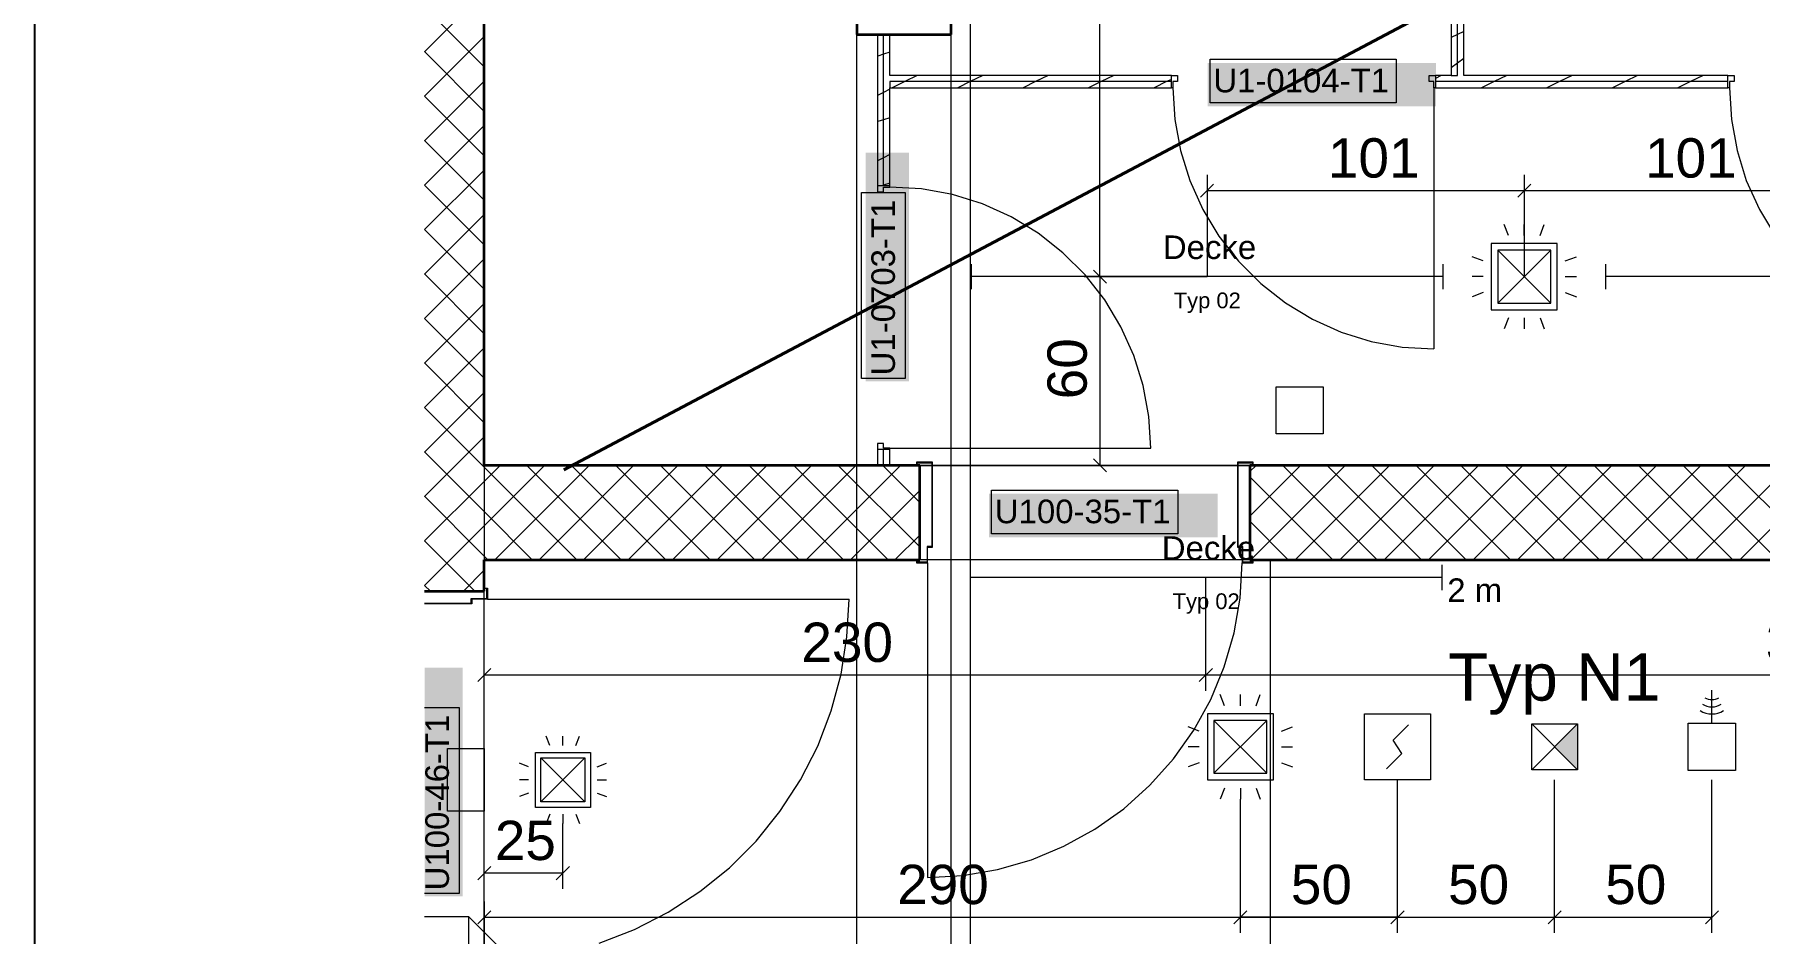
# Model space of a CAD drawing. Extents: x -1132 to 613, y -179 to 712.
# Drawn here: x -1132.4 to -1022.7, y 269.1 to 326.3 of the extents above; entities that cross this region are included whole.
import ezdxf
from ezdxf.lldxf.tags import DXFTag

# ---------------------------------------------------------------- set-up
doc = ezdxf.new("R2010")
doc.units = 0
doc.layers.get('0').update_dxf_attribs({"lineweight": 13})
for name, color, linetype, lineweight in [('A-DOOR-____-IDEN', 7, 'Continuous', 5), ('A-DOOR-____-OTLN', 7, 'Continuous', 9), ('A-DOOR-FRAM-MCUT', 7, 'Continuous', 9), ('A-DOOR-OPNG-OTLN', 7, 'Continuous', 9), ('A-FLOR-____-OTLN', 7, 'Continuous', 9), ('A-FLOR-____-OVHD', 7, 'Strichpunkt - Fein', 9), ('A-WALL-____-MCUT', 7, 'Continuous', 35), ('A-WALL-____-PATT', 7, 'Continuous', 35), ('A-WALL-FNSH-MCUT', 7, 'Continuous', 35), ('S-COLS-____-MCUT', 7, 'Continuous', 35), ('S-GRID-____-OTLN', 7, 'Continuous', 5)]:
    doc.layers.add(name, color=color, linetype=linetype, lineweight=lineweight)
for name, color, linetype, lineweight, true_color in [('EL01_VVV_Mass', 7, 'Continuous', 13, 0xb2b200), ('EL01_WAN_Brandmeldeanlagen', 7, 'Continuous', 13, 0xff8000), ('EL01_WAN_Feuwehrfunktantenne', 7, 'Continuous', 13, 0x993300), ('EL01_WAN_Leuchten', 7, 'Continuous', 13, 0x0080ff), ('EL01_WAN_Leuchtentyp', 7, 'Continuous', 13, 0x0099ff), ('EL01_WAN_Licht', 7, 'Continuous', 13, 0x0080ff), ('EL01_WAN_Notbeleuchtungen', 7, 'Continuous', 13, 0x009900), ('EL01_WAN_Notbeleuchtungentyp', 7, 'Continuous', 13, 0x009900), ('EL01_WAN_Sicherheit', 7, 'Continuous', 13, 0x804000), ('X_Geometrie', 3, 'Continuous', 50, 0x00ff00)]:
    doc.layers.add(name, color=color, linetype=linetype, lineweight=lineweight, true_color=true_color)
doc.styles.get("Standard").update_dxf_attribs({"font": 'arial.ttf'})
tags = doc.linetypes.add('_Rasterlinie_', pattern=[0.375, 0.2, -0.05, 0.075, -0.05]).pattern_tags.tags
tags[10:11] = [DXFTag(74, 4), DXFTag(75, 0), DXFTag(340, '0'), DXFTag(46, 1.0), DXFTag(50, 0.0), DXFTag(44, 0.0), DXFTag(45, 0.0)]
tags[8:9] = [DXFTag(74, 4), DXFTag(75, 0), DXFTag(340, '0'), DXFTag(46, 1.0), DXFTag(50, 0.0), DXFTag(44, 0.0), DXFTag(45, 0.0)]
tags[6:7] = [DXFTag(74, 4), DXFTag(75, 0), DXFTag(340, '0'), DXFTag(46, 1.0), DXFTag(50, 0.0), DXFTag(44, 0.0), DXFTag(45, 0.0)]
tags[4:5] = [DXFTag(74, 4), DXFTag(75, 0), DXFTag(340, '0'), DXFTag(46, 1.0), DXFTag(50, 0.0), DXFTag(44, 0.0), DXFTag(45, 0.0)]
tags = doc.linetypes.add('Grundrissdarstellung Sturz', pattern=[0.25, 0.15, -0.05, 0, -0.05]).pattern_tags.tags
tags[10:11] = [DXFTag(74, 4), DXFTag(75, 0), DXFTag(340, '0'), DXFTag(46, 1.0), DXFTag(50, 0.0), DXFTag(44, 0.0), DXFTag(45, 0.0)]
tags[8:9] = [DXFTag(74, 4), DXFTag(75, 0), DXFTag(340, '0'), DXFTag(46, 1.0), DXFTag(50, 0.0), DXFTag(44, 0.0), DXFTag(45, 0.0)]
tags[6:7] = [DXFTag(74, 4), DXFTag(75, 0), DXFTag(340, '0'), DXFTag(46, 1.0), DXFTag(50, 0.0), DXFTag(44, 0.0), DXFTag(45, 0.0)]
tags[4:5] = [DXFTag(74, 4), DXFTag(75, 0), DXFTag(340, '0'), DXFTag(46, 1.0), DXFTag(50, 0.0), DXFTag(44, 0.0), DXFTag(45, 0.0)]
tags = doc.linetypes.add('Strichpunkt - Fein', pattern=[0.2, 0.1, -0.05, 0, -0.05]).pattern_tags.tags
tags[10:11] = [DXFTag(74, 4), DXFTag(75, 0), DXFTag(340, '0'), DXFTag(46, 1.0), DXFTag(50, 0.0), DXFTag(44, 0.0), DXFTag(45, 0.0)]
tags[8:9] = [DXFTag(74, 4), DXFTag(75, 0), DXFTag(340, '0'), DXFTag(46, 1.0), DXFTag(50, 0.0), DXFTag(44, 0.0), DXFTag(45, 0.0)]
tags[6:7] = [DXFTag(74, 4), DXFTag(75, 0), DXFTag(340, '0'), DXFTag(46, 1.0), DXFTag(50, 0.0), DXFTag(44, 0.0), DXFTag(45, 0.0)]
tags[4:5] = [DXFTag(74, 4), DXFTag(75, 0), DXFTag(340, '0'), DXFTag(46, 1.0), DXFTag(50, 0.0), DXFTag(44, 0.0), DXFTag(45, 0.0)]

# ---------------------------------------------------------------- blocks, each defined once
blk = doc.blocks.new('Referenz-A0UNPDE96I', base_point=(-1115.89, -117.37))
at = {"layer": 'A-DOOR-____-IDEN', "color": 0, "linetype": 'Continuous', "ltscale": 0.13}
for p, q in [((-1057.64, 324.71), (-1045.8, 324.71)), ((-1057.64, 321.93), (-1057.64, 324.71)), ((-1045.8, 324.71), (-1045.8, 321.93)), ((-1045.8, 321.93), (-1057.64, 321.93)), ((-1079.81, 304.4), (-1079.81, 316.24)), ((-1079.81, 316.24), (-1077.03, 316.24)), ((-1077.03, 316.24), (-1077.03, 304.4)), ((-1077.03, 304.4), (-1079.81, 304.4)), ((-1071.54, 297.31), (-1059.7, 297.31)), ((-1071.54, 294.53), (-1071.54, 297.31)), ((-1059.7, 297.31), (-1059.7, 294.53)), ((-1059.7, 294.53), (-1071.54, 294.53)), ((-1107.61, 283.49), (-1105.4, 283.49)), ((-1105.4, 283.49), (-1105.4, 271.65)), ((-1105.4, 271.65), (-1107.61, 271.65))]:
    blk.add_line(p, q, dxfattribs=at)
at = {"layer": 'A-DOOR-____-IDEN', "color": 7, "linetype": 'Continuous', "ltscale": 0.13, "true_color": 0xffffff}
for points in [[(-1057.81, 321.71), (-1043.27, 321.71), (-1057.81, 324.47)], [(-1043.27, 321.71), (-1057.81, 324.47), (-1043.27, 324.47)], [(-1079.56, 304.23), (-1076.8, 304.23), (-1079.56, 318.77)], [(-1076.8, 304.23), (-1079.56, 318.77), (-1076.8, 318.77)], [(-1071.71, 294.31), (-1057.17, 294.31), (-1071.71, 297.07)], [(-1057.17, 294.31), (-1071.71, 297.07), (-1057.17, 297.07)], [(-1107.61, 271.48), (-1105.18, 271.48), (-1107.61, 286.02)], [(-1105.18, 271.48), (-1107.61, 286.02), (-1105.18, 286.02)]]:
    blk.add_solid(points, dxfattribs=at)
at = {"layer": 'A-DOOR-____-OTLN', "color": 0, "linetype": 'Grundrissdarstellung Sturz', "ltscale": 0.13}
for p, q in [((-1055.11, 298.88), (-1076.11, 298.88)), ((-1055.11, 292.88), (-1076.11, 292.88)), ((-1103.81, 266.88), (-1103.81, 290.88))]:
    blk.add_line(p, q, dxfattribs=at)
at = {"layer": 'A-DOOR-FRAM-MCUT', "color": 0, "linetype": 'Continuous', "ltscale": 0.13}
for p, q in [((-1060.11, 323.68), (-1059.71, 323.68)), ((-1059.71, 323.68), (-1059.71, 323.28)), ((-1043.71, 323.68), (-1043.31, 323.68)), ((-1043.71, 323.28), (-1043.71, 323.68)), ((-1024.71, 323.68), (-1024.31, 323.68)), ((-1024.31, 323.68), (-1024.31, 323.28)), ((-1060.01, 322.88), (-1060.11, 322.88)), ((-1060.01, 323.28), (-1060.01, 322.88)), ((-1059.71, 323.28), (-1060.01, 323.28)), ((-1043.41, 323.28), (-1043.71, 323.28)), ((-1043.41, 322.88), (-1043.41, 323.28)), ((-1043.31, 322.88), (-1043.41, 322.88)), ((-1024.61, 322.88), (-1024.71, 322.88)), ((-1024.61, 323.28), (-1024.61, 322.88)), ((-1024.31, 323.28), (-1024.61, 323.28)), ((-1078.81, 316.68), (-1078.81, 316.28)), ((-1078.81, 316.28), (-1078.41, 316.28)), ((-1078.41, 316.28), (-1078.41, 316.58)), ((-1078.41, 316.58), (-1078.01, 316.58)), ((-1078.01, 316.58), (-1078.01, 316.68)), ((-1078.41, 300.28), (-1078.81, 300.28)), ((-1078.81, 300.28), (-1078.81, 299.88)), ((-1078.41, 299.98), (-1078.41, 300.28)), ((-1078.01, 299.98), (-1078.41, 299.98)), ((-1078.01, 299.88), (-1078.01, 299.98)), ((-1075.31, 299.08), (-1076.31, 299.08)), ((-1076.31, 299.08), (-1076.31, 298.88)), ((-1076.27, 298.88), (-1076.27, 299.04)), ((-1076.27, 299.04), (-1075.35, 299.04)), ((-1075.35, 299.04), (-1075.35, 293.72)), ((-1075.31, 293.68), (-1075.31, 299.08)), ((-1054.91, 299.08), (-1055.91, 299.08)), ((-1055.91, 299.08), (-1055.91, 293.68)), ((-1055.87, 293.72), (-1055.87, 299.04)), ((-1055.87, 299.04), (-1054.95, 299.04)), ((-1054.95, 299.04), (-1054.95, 298.88)), ((-1054.91, 298.88), (-1054.91, 299.08)), ((-1075.35, 293.72), (-1075.65, 293.72)), ((-1075.65, 293.72), (-1075.65, 292.72)), ((-1075.61, 292.68), (-1075.61, 293.68)), ((-1075.61, 293.68), (-1075.31, 293.68)), ((-1055.91, 293.68), (-1055.61, 293.68)), ((-1055.57, 293.72), (-1055.87, 293.72)), ((-1055.61, 293.68), (-1055.61, 292.68)), ((-1055.57, 292.72), (-1055.57, 293.72)), ((-1076.31, 292.88), (-1076.31, 292.68)), ((-1076.31, 292.68), (-1075.61, 292.68)), ((-1076.27, 292.72), (-1076.27, 292.88)), ((-1075.65, 292.72), (-1076.27, 292.72)), ((-1055.61, 292.68), (-1054.91, 292.68)), ((-1054.95, 292.72), (-1055.57, 292.72)), ((-1054.95, 292.88), (-1054.95, 292.72)), ((-1054.91, 292.68), (-1054.91, 292.88)), ((-1103.81, 291.08), (-1103.61, 291.08)), ((-1103.65, 291.04), (-1103.81, 291.04)), ((-1103.65, 290.42), (-1103.65, 291.04)), ((-1103.61, 291.08), (-1103.61, 290.38)), ((-1107.61, 290.12), (-1104.65, 290.12)), ((-1104.61, 290.08), (-1107.61, 290.08)), ((-1104.65, 290.42), (-1103.65, 290.42)), ((-1104.65, 290.12), (-1104.65, 290.42)), ((-1104.61, 290.38), (-1104.61, 290.08)), ((-1103.61, 290.38), (-1104.61, 290.38))]:
    blk.add_line(p, q, dxfattribs=at)
at = {"layer": 'A-DOOR-OPNG-OTLN', "color": 0, "linetype": 'Continuous', "ltscale": 0.13}
for p, q in [((-1060.01, 322.88), (-1059.89, 320.88)), ((-1043.41, 322.88), (-1043.41, 306.28)), ((-1024.61, 322.88), (-1024.49, 320.88)), ((-1059.89, 320.88), (-1059.53, 318.91)), ((-1024.49, 320.88), (-1024.13, 318.91)), ((-1059.53, 318.91), (-1058.94, 316.99)), ((-1024.13, 318.91), (-1023.54, 316.99)), ((-1076.01, 316.46), (-1078.01, 316.58)), ((-1074.04, 316.1), (-1076.01, 316.46)), ((-1072.13, 315.5), (-1074.04, 316.1)), ((-1058.94, 316.99), (-1058.11, 315.16)), ((-1023.54, 316.99), (-1022.71, 315.16)), ((-1070.3, 314.68), (-1072.13, 315.5)), ((-1058.11, 315.16), (-1057.08, 313.45)), ((-1022.71, 315.16), (-1021.68, 313.45)), ((-1068.58, 313.64), (-1070.3, 314.68)), ((-1067.01, 312.4), (-1068.58, 313.64)), ((-1057.08, 313.45), (-1055.84, 311.87)), ((-1065.59, 310.99), (-1067.01, 312.4)), ((-1055.84, 311.87), (-1054.42, 310.45)), ((-1064.35, 309.41), (-1065.59, 310.99)), ((-1054.42, 310.45), (-1052.84, 309.22)), ((-1063.32, 307.69), (-1064.35, 309.41)), ((-1052.84, 309.22), (-1051.13, 308.18)), ((-1062.49, 305.86), (-1063.32, 307.69)), ((-1051.13, 308.18), (-1049.3, 307.36)), ((-1049.3, 307.36), (-1047.39, 306.76)), ((-1047.39, 306.76), (-1045.42, 306.4)), ((-1045.42, 306.4), (-1043.41, 306.28)), ((-1061.9, 303.95), (-1062.49, 305.86)), ((-1061.54, 301.98), (-1061.9, 303.95)), ((-1061.41, 299.98), (-1061.54, 301.98)), ((-1078.01, 299.98), (-1061.41, 299.98)), ((-1075.61, 292.68), (-1075.61, 272.68)), ((-1055.74, 290.44), (-1055.61, 292.68)), ((-1103.61, 290.38), (-1080.61, 290.38)), ((-1080.74, 287.97), (-1080.61, 290.38)), ((-1056.12, 288.23), (-1055.74, 290.44)), ((-1081.12, 285.6), (-1080.74, 287.97)), ((-1056.74, 286.07), (-1056.12, 288.23)), ((-1081.74, 283.27), (-1081.12, 285.6)), ((-1057.6, 284), (-1056.74, 286.07)), ((-1082.6, 281.02), (-1081.74, 283.27)), ((-1058.68, 282.04), (-1057.6, 284)), ((-1059.98, 280.21), (-1058.68, 282.04)), ((-1083.7, 278.88), (-1082.6, 281.02)), ((-1061.47, 278.54), (-1059.98, 280.21)), ((-1085.01, 276.86), (-1083.7, 278.88)), ((-1063.14, 277.04), (-1061.47, 278.54)), ((-1086.52, 274.99), (-1085.01, 276.86)), ((-1064.97, 275.74), (-1063.14, 277.04)), ((-1066.94, 274.66), (-1064.97, 275.74)), ((-1088.22, 273.29), (-1086.52, 274.99)), ((-1069.01, 273.8), (-1066.94, 274.66)), ((-1090.1, 271.77), (-1088.22, 273.29)), ((-1071.16, 273.18), (-1069.01, 273.8)), ((-1075.61, 272.68), (-1073.38, 272.8)), ((-1073.38, 272.8), (-1071.16, 273.18)), ((-1092.11, 270.46), (-1090.1, 271.77)), ((-1094.26, 269.37), (-1092.11, 270.46)), ((-1096.51, 268.5), (-1094.26, 269.37))]:
    blk.add_line(p, q, dxfattribs=at)
at = {"layer": 'A-FLOR-____-OTLN', "color": 0, "linetype": 'Continuous', "ltscale": 0.13}
for p, q in [((-1076.11, 298.88), (-1075.35, 298.88)), ((-1075.32, 298.88), (-1055.91, 298.88)), ((-1055.87, 298.88), (-1055.11, 298.88)), ((-1075.65, 292.88), (-1076.11, 292.88)), ((-1055.61, 292.88), (-1075.61, 292.88)), ((-1055.11, 292.88), (-1055.57, 292.88)), ((-1053.81, 264.88), (-1053.81, 292.88))]:
    blk.add_line(p, q, dxfattribs=at)
at = {"layer": 'A-FLOR-____-OVHD', "color": 0, "linetype": 'Strichpunkt - Fein', "ltscale": 0.13}
for p, q in [((-1074.11, 57.13), (-1074.11, 392.58)), ((-1074.11, 298.88), (-1074.11, 392.58)), ((-1072.91, 373.68), (-1072.91, -106.42)), ((-1074.11, 264.88), (-1074.11, 292.88))]:
    blk.add_line(p, q, dxfattribs=at)
at = {"layer": 'A-WALL-____-MCUT', "color": 0, "linetype": 'Continuous', "ltscale": 0.35}
for p, q in [((-1103.81, 298.88), (-1103.81, 367.68)), ((-1076.11, 298.88), (-1103.81, 298.88)), ((-1076.11, 292.88), (-1076.11, 298.88)), ((-971.51, 298.88), (-1055.11, 298.88)), ((-1055.11, 298.88), (-1055.11, 292.88)), ((-1103.81, 292.88), (-1076.11, 292.88)), ((-1103.81, 290.88), (-1103.81, 292.88)), ((-1055.11, 292.88), (-775.31, 292.88)), ((-1107.61, 290.88), (-1103.81, 290.88))]:
    blk.add_line(p, q, dxfattribs=at)
at = {"layer": 'A-WALL-____-MCUT', "color": 0, "linetype": 'Continuous', "lineweight": 9, "ltscale": 0.13}
for p, q in [((-1041.91, 323.68), (-1041.91, 367.68)), ((-1078.41, 316.68), (-1078.41, 326.28)), ((-1042.31, 323.68), (-1041.91, 323.68)), ((-1060.11, 323.28), (-1078.01, 323.28)), ((-1078.01, 323.28), (-1078.01, 322.88)), ((-1024.71, 323.28), (-1043.31, 323.28)), ((-1078.41, 298.88), (-1078.41, 299.88)), ((-1103.81, 298.88), (-1103.81, 292.88))]:
    blk.add_line(p, q, dxfattribs=at)
at = {"layer": 'A-WALL-____-PATT', "color": 0, "linetype": 'Continuous', "lineweight": 9, "ltscale": 0.13}
for p, q in [((-1107.61, 325.18), (-1103.81, 328.98)), ((-1103.81, 324.22), (-1107.61, 328.02)), ((-1107.61, 322.35), (-1103.81, 326.15)), ((-1041.91, 326.28), (-1042.31, 326.08)), ((-1041.51, 326.48), (-1041.91, 326.28)), ((-1103.81, 321.39), (-1107.61, 325.19)), ((-1078.41, 325.02), (-1078.77, 324.91)), ((-1078.01, 325.16), (-1078.41, 325.02)), ((-1076.27, 323.68), (-1077.07, 323.28)), ((-1076.28, 323.68), (-1076.33, 323.64)), ((-1072.1, 323.68), (-1072.9, 323.28)), ((-1072.11, 323.68), (-1072.17, 323.64)), ((-1067.94, 323.68), (-1068.74, 323.28)), ((-1067.95, 323.68), (-1068, 323.64)), ((-1063.77, 323.68), (-1064.57, 323.28)), ((-1063.78, 323.68), (-1063.84, 323.64)), ((-1042.95, 323.68), (-1043.31, 323.49)), ((-1042.96, 323.68), (-1043.01, 323.64)), ((-1041.91, 324.46), (-1042.31, 324.16)), ((-1041.51, 324.76), (-1041.91, 324.46)), ((-1038.78, 323.68), (-1039.58, 323.28)), ((-1038.79, 323.68), (-1038.84, 323.64)), ((-1034.62, 323.68), (-1035.42, 323.28)), ((-1034.63, 323.68), (-1034.68, 323.64)), ((-1030.45, 323.68), (-1031.25, 323.28)), ((-1030.46, 323.68), (-1030.51, 323.64)), ((-1026.29, 323.68), (-1027.09, 323.28)), ((-1026.3, 323.68), (-1026.35, 323.64)), ((-1107.61, 319.52), (-1103.81, 323.32)), ((-1078.41, 322.6), (-1078.81, 322.4)), ((-1078.01, 322.8), (-1078.41, 322.6)), ((-1077.07, 323.28), (-1077.87, 322.88)), ((-1072.9, 323.28), (-1073.7, 322.88)), ((-1068.74, 323.28), (-1069.54, 322.88)), ((-1064.57, 323.28), (-1065.37, 322.88)), ((-1060.41, 323.28), (-1061.21, 322.88)), ((-1060.11, 323.42), (-1060.41, 323.28)), ((-1039.58, 323.28), (-1040.38, 322.88)), ((-1035.42, 323.28), (-1036.22, 322.88)), ((-1031.25, 323.28), (-1032.05, 322.88)), ((-1027.09, 323.28), (-1027.89, 322.88)), ((-1103.81, 318.56), (-1107.61, 322.36)), ((-1107.61, 316.69), (-1103.81, 320.49)), ((-1078.41, 320.86), (-1078.77, 320.74)), ((-1078.01, 320.99), (-1078.41, 320.86)), ((-1103.81, 315.74), (-1107.61, 319.53)), ((-1078.41, 318.44), (-1078.81, 318.24)), ((-1078.01, 318.64), (-1078.41, 318.44)), ((-1107.61, 313.87), (-1103.81, 317.66)), ((-1103.81, 312.91), (-1107.61, 316.7)), ((-1078.41, 316.69), (-1078.46, 316.68)), ((-1078.01, 316.83), (-1078.41, 316.69)), ((-1107.61, 311.04), (-1103.81, 314.83)), ((-1103.81, 310.08), (-1107.61, 313.88)), ((-1107.61, 308.21), (-1103.81, 312.01)), ((-1103.81, 307.25), (-1107.61, 311.05)), ((-1107.61, 305.38), (-1103.81, 309.18)), ((-1103.81, 304.42), (-1107.61, 308.22)), ((-1107.61, 302.55), (-1103.81, 306.35)), ((-1103.81, 301.59), (-1107.61, 305.39)), ((-1107.61, 299.72), (-1103.81, 303.52)), ((-1103.81, 298.76), (-1107.61, 302.56)), ((-1107.61, 296.89), (-1103.81, 300.69)), ((-1103.81, 295.94), (-1107.61, 299.73)), ((-1103.81, 297.86), (-1102.8, 298.88)), ((-1103.81, 295.04), (-1099.97, 298.88)), ((-1097.93, 292.88), (-1103.81, 298.76)), ((-1103.14, 292.88), (-1097.14, 298.88)), ((-1095.1, 292.88), (-1101.1, 298.88)), ((-1100.31, 292.88), (-1094.31, 298.88)), ((-1092.27, 292.88), (-1098.27, 298.88)), ((-1097.49, 292.88), (-1091.49, 298.88)), ((-1089.44, 292.88), (-1095.44, 298.88)), ((-1094.66, 292.88), (-1088.66, 298.88)), ((-1086.61, 292.88), (-1092.61, 298.88)), ((-1091.83, 292.88), (-1085.83, 298.88)), ((-1083.79, 292.88), (-1089.79, 298.88)), ((-1089, 292.88), (-1083, 298.88)), ((-1080.96, 292.88), (-1086.96, 298.88)), ((-1086.17, 292.88), (-1080.17, 298.88)), ((-1078.13, 292.88), (-1084.13, 298.88)), ((-1083.34, 292.88), (-1077.34, 298.88)), ((-1076.11, 293.69), (-1081.3, 298.88)), ((-1076.11, 296.52), (-1078.47, 298.88)), ((-1055.11, 298.48), (-1054.72, 298.88)), ((-1055.11, 295.65), (-1051.89, 298.88)), ((-1055.06, 292.88), (-1049.06, 298.88)), ((-1047.02, 292.88), (-1053.02, 298.88)), ((-1052.23, 292.88), (-1046.23, 298.88)), ((-1044.19, 292.88), (-1050.19, 298.88)), ((-1049.4, 292.88), (-1043.4, 298.88)), ((-1041.36, 292.88), (-1047.36, 298.88)), ((-1046.57, 292.88), (-1040.57, 298.88)), ((-1038.53, 292.88), (-1044.53, 298.88)), ((-1043.75, 292.88), (-1037.75, 298.88)), ((-1035.7, 292.88), (-1041.7, 298.88)), ((-1040.92, 292.88), (-1034.92, 298.88)), ((-1032.87, 292.88), (-1038.87, 298.88)), ((-1038.09, 292.88), (-1032.09, 298.88)), ((-1030.05, 292.88), (-1036.05, 298.88)), ((-1035.26, 292.88), (-1029.26, 298.88)), ((-1027.22, 292.88), (-1033.22, 298.88)), ((-1032.43, 292.88), (-1026.43, 298.88)), ((-1024.39, 292.88), (-1030.39, 298.88)), ((-1029.6, 292.88), (-1023.6, 298.88)), ((-1021.56, 292.88), (-1027.56, 298.88)), ((-1026.78, 292.88), (-1020.78, 298.88)), ((-1018.73, 292.88), (-1024.73, 298.88)), ((-1023.95, 292.88), (-1017.95, 298.88)), ((-1107.61, 294.07), (-1103.81, 297.86)), ((-1049.84, 292.88), (-1055.11, 298.15)), ((-1103.81, 293.11), (-1107.61, 296.91)), ((-1080.52, 292.88), (-1076.11, 297.28)), ((-1100.76, 292.88), (-1103.81, 295.94)), ((-1052.67, 292.88), (-1055.11, 295.32)), ((-1107.61, 291.24), (-1103.81, 295.04)), ((-1104.41, 290.88), (-1107.61, 294.08)), ((-1077.69, 292.88), (-1076.11, 294.45)), ((-1103.59, 292.88), (-1103.81, 293.11)), ((-1105.14, 290.88), (-1103.81, 292.21)), ((-1107.24, 290.88), (-1107.61, 291.25))]:
    blk.add_line(p, q, dxfattribs=at)
at = {"layer": 'A-WALL-FNSH-MCUT', "color": 0, "linetype": 'Continuous', "lineweight": 9, "ltscale": 0.13}
for p, q in [((-1042.31, 367.68), (-1042.31, 323.68)), ((-1041.51, 323.68), (-1041.51, 367.68)), ((-1078.81, 326.28), (-1078.81, 316.68)), ((-1078.01, 326.28), (-1078.81, 326.28)), ((-1078.01, 323.68), (-1078.01, 326.28)), ((-1060.11, 323.68), (-1078.01, 323.68)), ((-1060.11, 322.88), (-1060.11, 323.68)), ((-1042.31, 323.68), (-1043.31, 323.68)), ((-1043.31, 323.68), (-1043.31, 322.88)), ((-1024.71, 323.68), (-1041.51, 323.68)), ((-1024.71, 322.88), (-1024.71, 323.68)), ((-1078.01, 322.88), (-1060.11, 322.88)), ((-1078.01, 316.68), (-1078.01, 322.88)), ((-1043.31, 322.88), (-1024.71, 322.88)), ((-1078.81, 316.68), (-1078.01, 316.68)), ((-1078.81, 299.88), (-1078.81, 298.88)), ((-1078.01, 299.88), (-1078.81, 299.88)), ((-1078.01, 298.88), (-1078.01, 299.88))]:
    blk.add_line(p, q, dxfattribs=at)
at = {"layer": 'S-COLS-____-MCUT', "color": 0, "linetype": 'Continuous', "ltscale": 0.35}
for p, q in [((-1080.11, 336.48), (-1080.11, 326.28)), ((-1074.11, 326.28), (-1074.11, 336.48)), ((-1080.11, 326.28), (-1074.11, 326.28))]:
    blk.add_line(p, q, dxfattribs=at)
at = {"layer": 'S-GRID-____-OTLN', "color": 0, "linetype": '_Rasterlinie_', "ltscale": 0.13}
blk.add_line((-1080.11, -113.6), (-1080.11, 631.48), dxfattribs=at)
at = {"layer": 'X_Geometrie', "color": 0, "linetype": 'Continuous', "ltscale": 0.5}
blk.add_line((-1098.75, 298.6), (-969.47, 367.04), dxfattribs=at)
at = {"layer": 'A-DOOR-____-IDEN', "color": 0, "linetype": 'Continuous', "ltscale": 0.13, "char_height": 1.5, "attachment_point": 1}
for s, insert in [('{\\fArial;U1-0104-T1}', (-1057.44, 324.1)), ('{\\fArial;U100-35-T1}', (-1071.34, 296.7))]:
    blk.add_mtext(s, dxfattribs=dict(at, insert=insert))
at = {"layer": 'A-DOOR-____-IDEN', "color": 0, "linetype": 'Continuous', "ltscale": 0.13, "char_height": 1.5, "attachment_point": 1, "rotation": 90}
for s, insert in [('{\\fArial;U1-0703-T1}', (-1079.19, 304.6)), ('{\\fArial;U100-46-T1}', (-1107.56, 271.85))]:
    blk.add_mtext(s, dxfattribs=dict(at, insert=insert))
blk = doc.blocks.new('Abzweigdose rechteckig (multi) UP-A0UNPDYN6I', base_point=(-1106.15, 276.88))
at = {"color": 0, "lineweight": -2}
for p, q in [((-1106.15, 280.88), (-1103.81, 280.88)), ((-1106.15, 276.88), (-1106.15, 280.88)), ((-1103.81, 280.88), (-1103.81, 276.88)), ((-1103.81, 276.88), (-1106.15, 276.88))]:
    blk.add_line(p, q, dxfattribs=at)
blk = doc.blocks.new('Funkempfänger-A0UNPE0T6I', base_point=(-1027.23, 279.48))
at = {"color": 0, "lineweight": -2}
for p, q in [((-1025.73, 282.48), (-1025.73, 284.58)), ((-1026.48, 283.28), (-1026.3, 283.19)), ((-1026.33, 283.69), (-1026.19, 283.62)), ((-1026.3, 283.19), (-1026.12, 283.12)), ((-1026.19, 283.62), (-1026.04, 283.57)), ((-1026.17, 284.1), (-1026.07, 284.05)), ((-1026.12, 283.12), (-1025.92, 283.08)), ((-1026.07, 284.05), (-1025.96, 284.01)), ((-1026.04, 283.57), (-1025.88, 283.53)), ((-1025.96, 284.01), (-1025.84, 283.99)), ((-1025.92, 283.08), (-1025.73, 283.07)), ((-1025.88, 283.53), (-1025.73, 283.52)), ((-1025.84, 283.99), (-1025.73, 283.98)), ((-1025.73, 283.98), (-1025.61, 283.99)), ((-1025.73, 283.52), (-1025.57, 283.53)), ((-1025.73, 283.07), (-1025.53, 283.08)), ((-1025.61, 283.99), (-1025.49, 284.01)), ((-1025.57, 283.53), (-1025.42, 283.57)), ((-1025.53, 283.08), (-1025.34, 283.12)), ((-1025.49, 284.01), (-1025.38, 284.05)), ((-1025.42, 283.57), (-1025.27, 283.62)), ((-1025.38, 284.05), (-1025.28, 284.1)), ((-1025.34, 283.12), (-1025.15, 283.19)), ((-1025.27, 283.62), (-1025.13, 283.69)), ((-1025.15, 283.19), (-1024.98, 283.28)), ((-1027.23, 279.48), (-1027.23, 282.48)), ((-1027.23, 282.48), (-1024.23, 282.48)), ((-1024.23, 282.48), (-1024.23, 279.48)), ((-1024.23, 279.48), (-1027.23, 279.48))]:
    blk.add_line(p, q, dxfattribs=at)
blk = doc.blocks.new('Maß-A0UNPE5Z6I', base_point=(-1056.14, 269.15))
at = {"color": 0, "lineweight": -2}
for p, q in [((-1045.73, 269.15), (-1045.73, 278.88)), ((-1055.72, 269.15), (-1055.72, 277.66)), ((-1056.14, 269.73), (-1055.31, 270.56)), ((-1045.73, 270.15), (-1055.72, 270.15)), ((-1046.14, 269.73), (-1045.31, 270.56))]:
    blk.add_line(p, q, dxfattribs=at)
at = {"color": 0, "lineweight": -2, "insert": (-1052.51, 273.48), "char_height": 2.5, "attachment_point": 1}
blk.add_mtext('{\\fArial;50}', dxfattribs=at)
blk = doc.blocks.new('Maß-A0UNPE7T6I', base_point=(-1104.23, 284.55))
at = {"color": 0, "lineweight": -2}
for p, q in [((-1103.81, 284.55), (-1103.81, 292.88)), ((-1057.91, 284.55), (-1057.91, 291.75)), ((-1103.4, 285.96), (-1104.23, 285.13)), ((-1103.81, 285.55), (-1057.91, 285.55)), ((-1057.5, 285.96), (-1058.33, 285.13))]:
    blk.add_line(p, q, dxfattribs=at)
at = {"color": 0, "lineweight": -2, "insert": (-1083.64, 288.88), "char_height": 2.5, "attachment_point": 1}
blk.add_mtext('{\\fArial;230}', dxfattribs=at)
blk = doc.blocks.new('Bewegungsmelder UP-A0UNPE876I', base_point=(-1040.98, 307.56))
at = {"color": 0, "lineweight": -2}
for p, q in [((-1038.67, 313.49), (-1038.94, 314.2)), ((-1037.66, 313.49), (-1037.66, 314.2)), ((-1036.66, 313.49), (-1036.39, 314.2)), ((-1039.76, 312.98), (-1039.76, 308.78)), ((-1035.56, 312.98), (-1039.76, 312.98)), ((-1035.56, 308.78), (-1035.56, 312.98)), ((-1040.28, 311.88), (-1040.98, 312.15)), ((-1039.34, 312.56), (-1039.34, 309.2)), ((-1035.98, 312.56), (-1039.34, 312.56)), ((-1035.98, 309.2), (-1039.34, 312.56)), ((-1039.34, 309.2), (-1035.98, 312.56)), ((-1035.98, 309.2), (-1035.98, 312.56)), ((-1035.05, 311.88), (-1034.34, 312.15)), ((-1040.28, 310.88), (-1040.98, 310.88)), ((-1035.05, 310.88), (-1034.34, 310.88)), ((-1040.28, 309.87), (-1040.98, 309.6)), ((-1035.05, 309.87), (-1034.34, 309.6)), ((-1039.76, 308.78), (-1035.56, 308.78)), ((-1039.34, 309.2), (-1035.98, 309.2)), ((-1038.67, 308.26), (-1038.94, 307.56)), ((-1037.66, 308.26), (-1037.66, 307.56)), ((-1036.66, 308.26), (-1036.39, 307.56))]:
    blk.add_line(p, q, dxfattribs=at)
blk = doc.blocks.new('LED-Langfeldleuchte 37W-A0UNPED76I', base_point=(-1032.49, 310.08))
at = {"color": 0, "lineweight": -2}
for p, q in [((-1032.49, 311.68), (-1032.49, 310.08)), ((-1002.49, 311.68), (-1002.49, 310.08)), ((-1002.49, 310.88), (-1032.49, 310.88))]:
    blk.add_line(p, q, dxfattribs=at)
blk = doc.blocks.new('LED-Langfeldleuchte 37W-A0UNPEEN6I', base_point=(-1072.84, 310.08))
at = {"color": 0, "lineweight": -2}
for p, q in [((-1072.84, 311.68), (-1072.84, 310.08)), ((-1042.84, 311.68), (-1042.84, 310.08)), ((-1042.84, 310.88), (-1072.84, 310.88))]:
    blk.add_line(p, q, dxfattribs=at)
blk = doc.blocks.new('Bemerkung 1-A0UNPEEP6I', base_point=(-1059.96, 308.87))
at = {"color": 0, "lineweight": -2, "insert": (-1059.96, 309.87), "char_height": 1, "attachment_point": 1}
blk.add_mtext('{\\fArial;Typ 02}', dxfattribs=at)
blk = doc.blocks.new('Absolute Höhe-A0UNPEER6I', base_point=(-1060.65, 312))
at = {"color": 0, "lineweight": -2, "insert": (-1060.65, 313.5), "char_height": 1.5, "attachment_point": 1}
blk.add_mtext('{\\fArial;Decke}', dxfattribs=at)
blk = doc.blocks.new('Maß-A0UNPEMF6I', base_point=(-1036.14, 269.15))
at = {"color": 0, "lineweight": -2}
for p, q in [((-1035.73, 269.15), (-1035.73, 278.88)), ((-1025.73, 269.15), (-1025.73, 278.88)), ((-1035.31, 270.56), (-1036.14, 269.73)), ((-1035.73, 270.15), (-1025.73, 270.15)), ((-1025.31, 270.56), (-1026.14, 269.73))]:
    blk.add_line(p, q, dxfattribs=at)
at = {"color": 0, "lineweight": -2, "insert": (-1032.51, 273.48), "char_height": 2.5, "attachment_point": 1}
blk.add_mtext('{\\fArial;50}', dxfattribs=at)
blk = doc.blocks.new('Notleuchte eckig-A0UNPEML6I', base_point=(-1037.19, 279.52))
at = {"color": 0, "lineweight": -2}
for p, q in [((-1037.19, 282.44), (-1034.27, 279.52)), ((-1037.19, 279.52), (-1034.27, 282.44)), ((-1037.19, 279.52), (-1037.19, 282.44)), ((-1037.19, 282.44), (-1034.27, 282.44)), ((-1034.27, 282.44), (-1034.27, 279.52)), ((-1034.27, 279.52), (-1037.19, 279.52))]:
    blk.add_line(p, q, dxfattribs=at)
for points in [[(-1034.27, 280.98), (-1035.73, 280.98), (-1034.27, 282.44)], [(-1034.27, 279.52), (-1034.27, 280.98), (-1035.73, 280.98)]]:
    blk.add_solid(points, dxfattribs=at)
blk = doc.blocks.new('Bemerkung 1-A0UNPEMN6I', base_point=(-1042.51, 283.92))
at = {"color": 0, "lineweight": -2, "insert": (-1042.51, 286.92), "char_height": 3, "attachment_point": 1}
blk.add_mtext('{\\fArial;Typ N1}', dxfattribs=at)
blk = doc.blocks.new('Maß-A0UNPEN76I', base_point=(-1104.23, 271.95))
at = {"color": 0, "lineweight": -2}
for p, q in [((-1103.81, 271.95), (-1103.81, 280.88)), ((-1098.81, 271.95), (-1098.81, 276.11)), ((-1103.4, 273.36), (-1104.23, 272.53)), ((-1098.4, 273.36), (-1099.23, 272.53)), ((-1098.81, 272.95), (-1103.81, 272.95))]:
    blk.add_line(p, q, dxfattribs=at)
at = {"color": 0, "lineweight": -2, "insert": (-1103.14, 276.28), "char_height": 2.5, "attachment_point": 1}
blk.add_mtext('{\\fArial;25}', dxfattribs=at)
blk = doc.blocks.new('Maß-A0UNPES16I', base_point=(-1104.23, 264.88))
at = {"color": 0, "lineweight": -2}
for p, q in [((-1045.72, 269.15), (-1045.72, 278.88)), ((-1103.81, 271.15), (-1103.81, 264.88)), ((-1103.4, 270.56), (-1104.23, 269.73)), ((-1103.81, 270.15), (-1045.72, 270.15)), ((-1045.31, 270.56), (-1046.14, 269.73))]:
    blk.add_line(p, q, dxfattribs=at)
at = {"color": 0, "lineweight": -2, "insert": (-1077.55, 273.48), "char_height": 2.5, "attachment_point": 1}
blk.add_mtext('{\\fArial;290}', dxfattribs=at)
blk = doc.blocks.new('Maß-A0UNPET76I', base_point=(-1103.81, 310.46))
at = {"color": 0, "lineweight": -2}
for p, q in [((-1063.65, 367.68), (-1103.81, 367.68)), ((-1065.07, 368.09), (-1064.24, 367.26)), ((-1064.65, 310.88), (-1064.65, 367.68)), ((-1065.65, 310.88), (-1057.84, 310.88)), ((-1065.07, 311.29), (-1064.24, 310.46))]:
    blk.add_line(p, q, dxfattribs=at)
at = {"color": 0, "lineweight": -2, "insert": (-1067.99, 336.5), "char_height": 2.5, "attachment_point": 1, "rotation": 90}
blk.add_mtext('{\\fArial;284}', dxfattribs=at)
blk = doc.blocks.new('Maß-A0UNPEX96I', base_point=(-1058.25, 310.88))
at = {"color": 0, "lineweight": -2}
for p, q in [((-1057.84, 317.35), (-1057.84, 310.88)), ((-1037.66, 317.35), (-1037.66, 310.88)), ((-1057.42, 316.76), (-1058.25, 315.93)), ((-1057.84, 316.35), (-1037.66, 316.35)), ((-1037.25, 316.76), (-1038.08, 315.93))]:
    blk.add_line(p, q, dxfattribs=at)
at = {"color": 0, "lineweight": -2, "insert": (-1050.15, 319.68), "char_height": 2.5, "attachment_point": 1}
blk.add_mtext('{\\fArial;101}', dxfattribs=at)
blk = doc.blocks.new('Bewegungsmelder UP-A0UNPEXH6I', base_point=(-1101.58, 276.11))
at = {"color": 0, "lineweight": -2}
for p, q in [((-1099.65, 281.06), (-1099.88, 281.65)), ((-1098.81, 281.06), (-1098.81, 281.65)), ((-1097.98, 281.06), (-1097.75, 281.65)), ((-1100.99, 279.71), (-1101.58, 279.94)), ((-1100.56, 277.13), (-1100.56, 280.63)), ((-1100.56, 280.63), (-1097.06, 280.63)), ((-1100.21, 280.28), (-1097.41, 280.28)), ((-1100.21, 277.48), (-1100.21, 280.28)), ((-1100.21, 277.48), (-1097.41, 280.28)), ((-1097.41, 277.48), (-1100.21, 280.28)), ((-1097.41, 280.28), (-1097.41, 277.48)), ((-1097.06, 280.63), (-1097.06, 277.13)), ((-1096.63, 279.71), (-1096.04, 279.94)), ((-1100.99, 278.88), (-1101.58, 278.88)), ((-1096.63, 278.88), (-1096.04, 278.88)), ((-1100.99, 278.04), (-1101.58, 277.82)), ((-1096.63, 278.04), (-1096.04, 277.82)), ((-1097.06, 277.13), (-1100.56, 277.13)), ((-1097.41, 277.48), (-1100.21, 277.48)), ((-1099.65, 276.7), (-1099.88, 276.11)), ((-1098.81, 276.7), (-1098.81, 276.11)), ((-1097.98, 276.7), (-1097.75, 276.11))]:
    blk.add_line(p, q, dxfattribs=at)
blk = doc.blocks.new('Maß-A0UNPF376I', base_point=(-1038.08, 310.88))
at = {"color": 0, "lineweight": -2}
for p, q in [((-1037.66, 317.35), (-1037.66, 310.88)), ((-1017.49, 317.35), (-1017.49, 310.88)), ((-1037.25, 316.76), (-1038.08, 315.93)), ((-1037.66, 316.35), (-1017.49, 316.35)), ((-1017.07, 316.76), (-1017.9, 315.93))]:
    blk.add_line(p, q, dxfattribs=at)
at = {"color": 0, "lineweight": -2, "insert": (-1029.98, 319.68), "char_height": 2.5, "attachment_point": 1}
blk.add_mtext('{\\fArial;101}', dxfattribs=at)
blk = doc.blocks.new('Maß-A0UNPF3T6I', base_point=(-1058.33, 284.55))
at = {"color": 0, "lineweight": -2}
for p, q in [((-1057.91, 284.55), (-1057.91, 291.75)), ((-981.17, 284.55), (-981.17, 291.75)), ((-1057.5, 285.96), (-1058.33, 285.13)), ((-1057.91, 285.55), (-981.17, 285.55)), ((-980.76, 285.96), (-981.59, 285.13))]:
    blk.add_line(p, q, dxfattribs=at)
at = {"color": 0, "lineweight": -2, "insert": (-1022.3, 288.88), "char_height": 2.5, "attachment_point": 1}
blk.add_mtext('{\\fArial;384}', dxfattribs=at)
blk = doc.blocks.new('LED-Langfeldleuchte 37W-A0UNPF536I', base_point=(-1072.91, 290.95))
at = {"color": 0, "lineweight": -2}
for p, q in [((-1072.91, 292.55), (-1072.91, 290.95)), ((-1042.91, 292.55), (-1042.91, 290.95)), ((-1042.91, 291.75), (-1072.91, 291.75))]:
    blk.add_line(p, q, dxfattribs=at)
blk = doc.blocks.new('Absolute Höhe-A0UNPF556I', base_point=(-1042.56, 290.19))
at = {"color": 0, "lineweight": -2, "insert": (-1042.56, 291.69), "char_height": 1.5, "attachment_point": 1}
blk.add_mtext('{\\fArial;2 m}', dxfattribs=at)
blk = doc.blocks.new('Bemerkung 1-A0UNPF576I', base_point=(-1060.03, 289.74))
at = {"color": 0, "lineweight": -2, "insert": (-1060.03, 290.74), "char_height": 1, "attachment_point": 1}
blk.add_mtext('{\\fArial;Typ 02}', dxfattribs=at)
blk = doc.blocks.new('Absolute Höhe-A0UNPF596I', base_point=(-1060.72, 292.87))
at = {"color": 0, "lineweight": -2, "insert": (-1060.72, 294.37), "char_height": 1.5, "attachment_point": 1}
blk.add_mtext('{\\fArial;Decke}', dxfattribs=at)
blk = doc.blocks.new('Maß-A0UNPF9J6I', base_point=(-1103.81, 298.46))
at = {"color": 0, "lineweight": -2}
for p, q in [((-1065.65, 310.88), (-1057.84, 310.88)), ((-1064.24, 310.46), (-1065.07, 311.29)), ((-1064.65, 310.88), (-1064.65, 298.88)), ((-1063.65, 298.88), (-1103.81, 298.88)), ((-1064.24, 298.46), (-1065.07, 299.29))]:
    blk.add_line(p, q, dxfattribs=at)
at = {"color": 0, "lineweight": -2, "insert": (-1067.99, 303.08), "char_height": 2.5, "attachment_point": 1, "rotation": 90}
blk.add_mtext('{\\fArial;60}', dxfattribs=at)
blk = doc.blocks.new('Bewegungsmelder UP-A0UNPFFH6I', base_point=(-1059.05, 277.66))
at = {"color": 0, "lineweight": -2}
for p, q in [((-1056.73, 283.59), (-1057, 284.3)), ((-1055.72, 283.59), (-1055.72, 284.3)), ((-1054.72, 283.59), (-1054.45, 284.3)), ((-1057.82, 283.08), (-1057.82, 278.88)), ((-1053.62, 283.08), (-1057.82, 283.08)), ((-1053.62, 278.88), (-1053.62, 283.08)), ((-1058.34, 281.98), (-1059.05, 282.25)), ((-1057.4, 282.66), (-1057.4, 279.3)), ((-1054.04, 282.66), (-1057.4, 282.66)), ((-1054.04, 279.3), (-1057.4, 282.66)), ((-1057.4, 279.3), (-1054.04, 282.66)), ((-1054.04, 279.3), (-1054.04, 282.66)), ((-1053.11, 281.98), (-1052.4, 282.25)), ((-1058.34, 280.98), (-1059.05, 280.98)), ((-1053.11, 280.98), (-1052.4, 280.98)), ((-1058.34, 279.97), (-1059.05, 279.7)), ((-1053.11, 279.97), (-1052.4, 279.7)), ((-1057.82, 278.88), (-1053.62, 278.88)), ((-1057.4, 279.3), (-1054.04, 279.3)), ((-1056.73, 278.36), (-1057, 277.66)), ((-1055.72, 278.36), (-1055.72, 277.66)), ((-1054.72, 278.36), (-1054.45, 277.66))]:
    blk.add_line(p, q, dxfattribs=at)
blk = doc.blocks.new('Brandmelder-A0UNPFO76I', base_point=(-1047.83, 278.88))
at = {"color": 0, "lineweight": -2}
for p, q in [((-1047.83, 283.08), (-1043.63, 283.08)), ((-1047.83, 278.88), (-1047.83, 283.08)), ((-1043.63, 283.08), (-1043.63, 278.88)), ((-1046.01, 281.4), (-1045.03, 282.38)), ((-1045.45, 280.56), (-1046.01, 281.4)), ((-1046.43, 279.58), (-1045.45, 280.56)), ((-1043.63, 278.88), (-1047.83, 278.88))]:
    blk.add_line(p, q, dxfattribs=at)
blk = doc.blocks.new('Maß-A0UNPG296I', base_point=(-1046.14, 269.15))
at = {"color": 0, "lineweight": -2}
for p, q in [((-1045.72, 269.15), (-1045.72, 278.88)), ((-1035.73, 269.15), (-1035.73, 278.88)), ((-1045.31, 270.56), (-1046.14, 269.73)), ((-1045.72, 270.15), (-1035.73, 270.15)), ((-1035.31, 270.56), (-1036.14, 269.73))]:
    blk.add_line(p, q, dxfattribs=at)
at = {"color": 0, "lineweight": -2, "insert": (-1042.51, 273.48), "char_height": 2.5, "attachment_point": 1}
blk.add_mtext('{\\fArial;50}', dxfattribs=at)
blk = doc.blocks.new('Deckendose UP-A0UNPG816I', base_point=(-1053.45, 300.88))
at = {"color": 0, "lineweight": -2}
for p, q in [((-1053.45, 300.88), (-1053.45, 303.88)), ((-1053.45, 303.88), (-1050.45, 303.88)), ((-1050.45, 303.88), (-1050.45, 300.88)), ((-1050.45, 300.88), (-1053.45, 300.88))]:
    blk.add_line(p, q, dxfattribs=at)
blk = doc.blocks.new('Türöffner-A0UNPGAJ6I', base_point=(-1107.61, 267.68))
at = {"color": 0, "lineweight": -2}
for p, q in [((-1107.61, 270.18), (-1104.81, 270.18)), ((-1104.81, 270.18), (-1104.81, 267.68)), ((-1104.81, 270.18), (-1102.31, 267.68)), ((-1107.61, 267.68), (-1102.31, 267.68))]:
    blk.add_line(p, q, dxfattribs=at)

msp = doc.modelspace()

# ---------------------------------------------------------------- linework, layer by layer
at = {"color": 0, "linetype": 'ByBlock', "lineweight": -2, "ltscale": 0.13}
msp.add_line((-1132.42, 706.53), (-1132.42, -174.47), dxfattribs=at)

# ---------------------------------------------------------------- block references
at = {"color": 9, "lineweight": 25, "ltscale": 0.25, "true_color": 0xc0c0c0}
msp.add_blockref('Referenz-A0UNPDE96I', (-1115.89, -117.37), dxfattribs=at)
at = {"layer": 'EL01_VVV_Mass', "linetype": 'Continuous', "ltscale": 0.13}
for name, p in [('Maß-A0UNPET76I', (-1103.81, 310.46)), ('Maß-A0UNPEX96I', (-1058.25, 310.88)), ('Maß-A0UNPF376I', (-1038.08, 310.88)), ('Maß-A0UNPF9J6I', (-1103.81, 298.46)), ('Maß-A0UNPE7T6I', (-1104.23, 284.55)), ('Maß-A0UNPF3T6I', (-1058.33, 284.55)), ('Maß-A0UNPEN76I', (-1104.23, 271.95)), ('Maß-A0UNPES16I', (-1104.23, 264.88)), ('Maß-A0UNPE5Z6I', (-1056.14, 269.15)), ('Maß-A0UNPG296I', (-1046.14, 269.15)), ('Maß-A0UNPEMF6I', (-1036.14, 269.15))]:
    msp.add_blockref(name, p, dxfattribs=at)
at = {"layer": 'EL01_WAN_Brandmeldeanlagen', "linetype": 'Continuous', "ltscale": 0.13}
msp.add_blockref('Brandmelder-A0UNPFO76I', (-1047.83, 278.88), dxfattribs=at)
at = {"layer": 'EL01_WAN_Feuwehrfunktantenne', "linetype": 'Continuous', "ltscale": 0.13}
msp.add_blockref('Funkempfänger-A0UNPE0T6I', (-1027.23, 279.48), dxfattribs=at)
at = {"layer": 'EL01_WAN_Leuchten', "ltscale": 0.13}
for name, p in [('Absolute Höhe-A0UNPEER6I', (-1060.65, 312)), ('LED-Langfeldleuchte 37W-A0UNPEEN6I', (-1072.84, 310.08)), ('LED-Langfeldleuchte 37W-A0UNPED76I', (-1032.49, 310.08)), ('Absolute Höhe-A0UNPF596I', (-1060.72, 292.87)), ('LED-Langfeldleuchte 37W-A0UNPF536I', (-1072.91, 290.95)), ('Absolute Höhe-A0UNPF556I', (-1042.56, 290.19))]:
    msp.add_blockref(name, p, dxfattribs=at)
at = {"layer": 'EL01_WAN_Leuchtentyp', "ltscale": 0.13}
for name, p in [('Bemerkung 1-A0UNPEEP6I', (-1059.96, 308.87)), ('Bemerkung 1-A0UNPF576I', (-1060.03, 289.74))]:
    msp.add_blockref(name, p, dxfattribs=at)
at = {"layer": 'EL01_WAN_Licht', "linetype": 'Continuous', "ltscale": 0.13}
for name, p in [('Bewegungsmelder UP-A0UNPE876I', (-1040.98, 307.56)), ('Deckendose UP-A0UNPG816I', (-1053.45, 300.88)), ('Bewegungsmelder UP-A0UNPFFH6I', (-1059.05, 277.66))]:
    msp.add_blockref(name, p, dxfattribs=at)
at = {"layer": 'EL01_WAN_Notbeleuchtungen', "linetype": 'Continuous', "ltscale": 0.13}
msp.add_blockref('Notleuchte eckig-A0UNPEML6I', (-1037.19, 279.52), dxfattribs=at)
at = {"layer": 'EL01_WAN_Notbeleuchtungentyp', "linetype": 'Continuous', "ltscale": 0.13}
msp.add_blockref('Bemerkung 1-A0UNPEMN6I', (-1042.51, 283.92), dxfattribs=at)
at = {"layer": 'EL01_WAN_Sicherheit', "linetype": 'Continuous', "ltscale": 0.13}
for name, p in [('Bewegungsmelder UP-A0UNPEXH6I', (-1101.58, 276.11)), ('Abzweigdose rechteckig (multi) UP-A0UNPDYN6I', (-1106.15, 276.88)), ('Türöffner-A0UNPGAJ6I', (-1107.61, 267.68))]:
    msp.add_blockref(name, p, dxfattribs=at)

doc.saveas('drawing.dxf')
